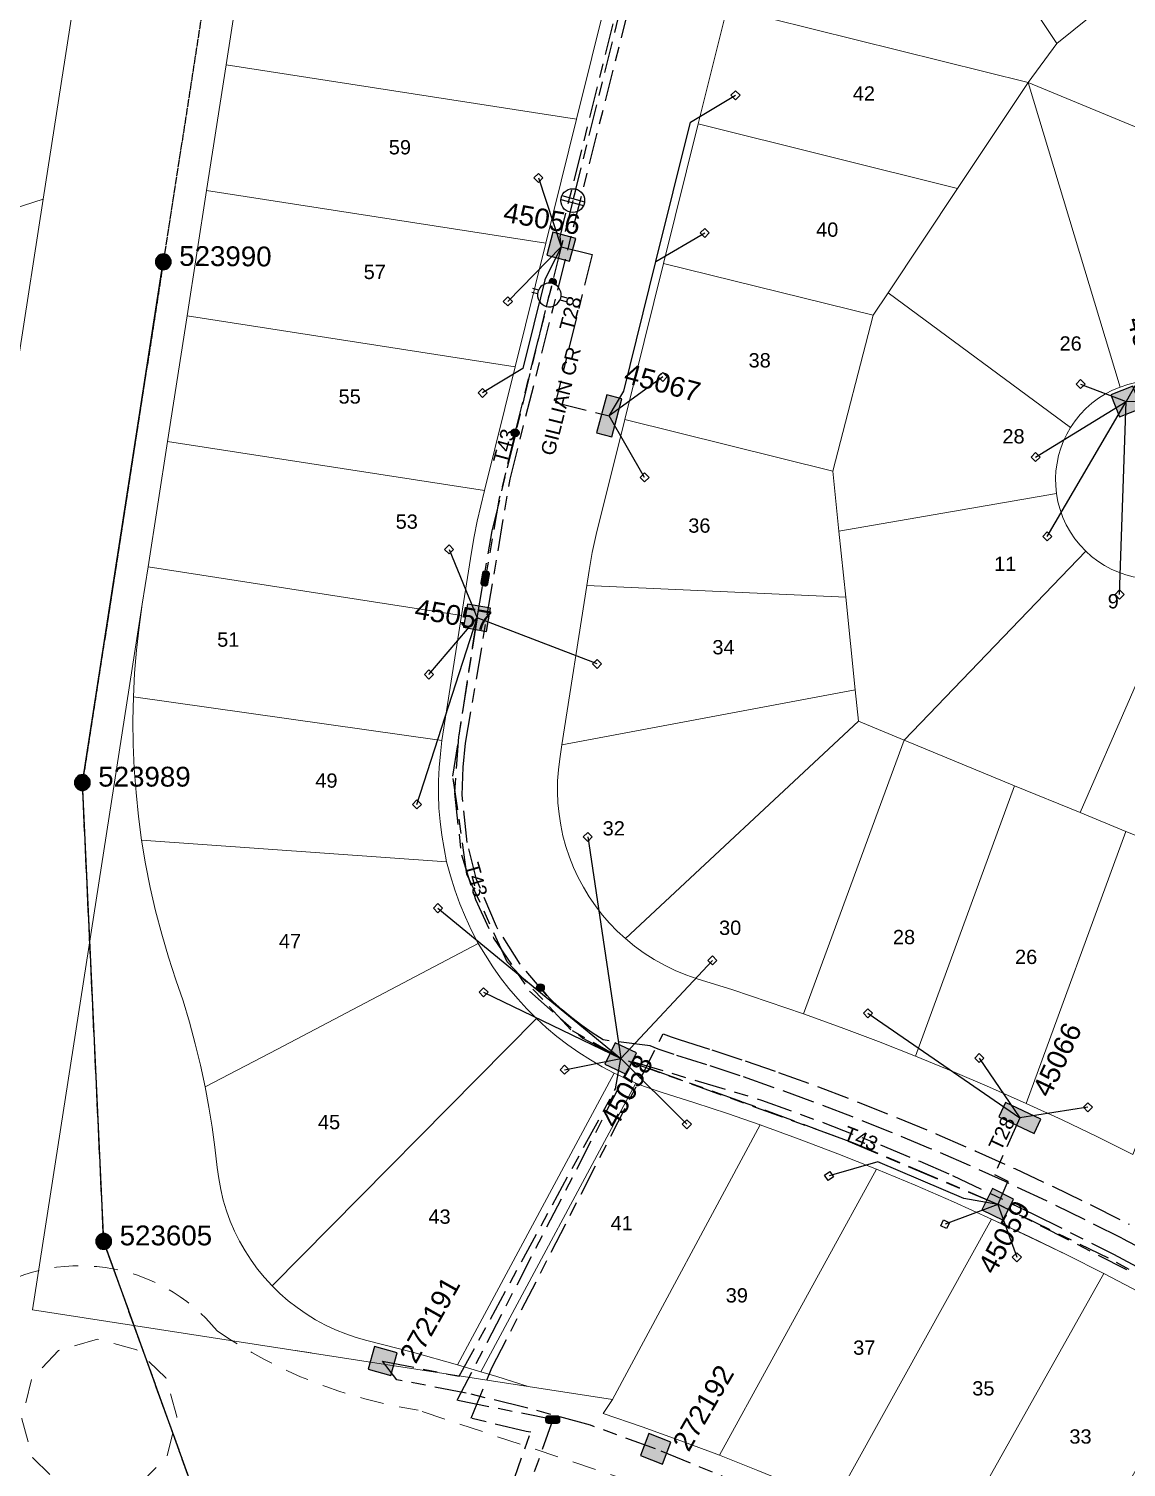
# Model space of a CAD drawing. Header units: metres. Extents: x 298351 to 299301, y 6265099 to 6266102.
# Drawn here: x 298971.4 to 299109.7, y 6265553.7 to 6265735 of the extents above; entities that cross this region are included whole.
import ezdxf
from ezdxf.enums import TextEntityAlignment as Align

# ---------------------------------------------------------------- set-up
doc = ezdxf.new("R2010")
doc.units = ezdxf.units.M
for name, pattern in [('Cable Exist OH', [1, 1, 0]), ('Cable Exist UG', [8.2, 4, -1.2, 1.8, -1.2]), ('Dash', [5, 3, -2])]:
    doc.linetypes.add(name, pattern=pattern)
doc.layers.get('0').update_dxf_attribs({"color": 6})
for name, color, linetype, lineweight in [('Cadastre Developer_SP_EXT', 9, 'Continuous', 5), ('Cadastre Land Parcels_SP_EXT', 9, 'Continuous', 5), ('Cadastre Roads_SP_EXT', 9, 'Continuous', 5)]:
    doc.layers.add(name, color=color, linetype=linetype, lineweight=lineweight)
for name, color, linetype in [('Equip_HV_EXT', 7, 'Continuous'), ('Equip_LV_EXT', 7, 'Continuous'), ('Equip_SL_EXT', 7, 'Continuous'), ('Mains_HV_EXT', 7, 'Continuous'), ('Mains_LV_EXT', 7, 'Continuous'), ('Mains_SL_EXT', 7, 'Continuous'), ('OH_Details_SP_MISC', 7, 'Continuous'), ('Services_SP_EXT', 7, 'Continuous'), ('SupportsOH_SP_TR_HV_LV_SL_EXT', 7, 'Continuous'), ('SupportsUG_SP_LV_EXT', 7, 'Continuous'), ('SupportsUG_SP_LV_SL_EXT', 7, 'Continuous')]:
    doc.layers.add(name, color=color, linetype=linetype)
doc.layers.get('0').freeze()
doc.styles.add('COLUMN_LABEL', font='arial.ttf')
doc.styles.add('iecARIAL', font='arial.ttf', dxfattribs={"height": 2})
doc.styles.add('POLE_LABEL', font='arial.ttf')
doc.styles.get("Standard").update_dxf_attribs({"font": 'arial.ttf'})

# ---------------------------------------------------------------- blocks, each defined once
blk = doc.blocks.new('COLUMN_EXT')
blk.add_hatch(color=256).paths.add_polyline_path([(-1.49, 1.48), (-1.49, -1.49), (1.48, -1.49), (1.48, 1.48)])
blk.add_lwpolyline([(-1.49, -1.49), (1.48, -1.49), (1.48, 1.48), (-1.49, 1.48)], close=True)
for tag, height, style, flags, p in [('ASSET_NUM', 2.5, 'COLUMN_LABEL', 8, (2, 2)), ('STRUCTURE_PLANT_NUMBER', 0.2, 'POLE_LABEL', 9, (1.81, 0.03)), ('STREET_CODE', 0.2, 'COLUMN_LABEL', 9, (1.81, -0.2))]:
    blk.add_attdef(tag, text='', height=height, dxfattribs=dict(style=style, flags=flags)).set_placement(p, align=Align.MIDDLE_LEFT)
at = {"flags": 9}
for tag, p in [('COLUMN_TYPE', (1.81, -0.4)), ('OWNED_BY', (1.81, -0.6)), ('STATE', (1.81, -0.8)), ('USAGE', (1.81, -1)), ('STREETNAME', (1.81, -1.6)), ('SUBURB', (1.81, -1.8)), ('LEGEND', (1.81, -1.2)), ('LOCATION', (1.81, -1.4)), ('NOTES', (1.81, -2))]:
    blk.add_attdef(tag, text='', height=0.2, dxfattribs=at).set_placement(p, align=Align.MIDDLE_LEFT)
at = {"flags": 1}
blk.add_attdef('Z', (1.81, -2.35), '', height=0.2, dxfattribs=at)
blk = doc.blocks.new('PILLAR_EXT')
blk.add_hatch(color=256).paths.add_polyline_path([(-2.475, 0.99), (-2.475, -0.99), (2.475, -0.99), (2.475, 0.99)])
blk.add_lwpolyline([(-2.475, -0.99), (2.475, -0.99), (2.475, 0.99), (-2.475, 0.99)], close=True)
at = {"style": 'iecARIAL', "flags": 8}
blk.add_attdef('ASSET_NUM', (1.5, 3.5), '', height=2.5, dxfattribs=at)
for tag, p, flags in [('OWNED_BY', (0, -0.2), 9), ('STATE', (0, -0.4), 9), ('SUPPORT_TYPE', (0, -0.6), 9), ('STREETNAME', (0, -1.8), 9), ('SUBURB', (0, -2), 1), ('USAGE', (0, -0.8), 9), ('LEGEND', (0, -1), 9), ('LOCATION', (0, -1.2), 9), ('NOTES', (0, -1.4), 9), ('PARENT', (0, -1.6), 9)]:
    blk.add_attdef(tag, p, '', height=0.2, dxfattribs=dict(flags=flags))
blk = doc.blocks.new('CCP_EXT')
at = {"flags": 9}
for tag, p in [('STATE', (0, -1.8)), ('LIFE_SUPPORT', (0, -1.6)), ('NOTES', (0, -2))]:
    blk.add_attdef(tag, text='', height=0.2, dxfattribs=at).set_placement(p, align=Align.MIDDLE_LEFT)
blk.add_wipeout([(0, 0.57), (0.57, 0), (0, -0.57), (-0.57, 0)])
blk.add_lwpolyline([(-0.57, 0), (0, 0.57), (0.57, 0), (0, -0.57), (-0.57, 0)])
at = {"flags": 1}
blk.add_attdef('Z', (0, 0), '', height=0.2, dxfattribs=at)
at = {"flags": 9}
for tag, p in [('CCP_TYPE', (0, 0)), ('CONSTRUCTED_VOLTAGE', (0, -0.2)), ('OPERATING_VOLTAGE', (0, -0.6)), ('ORIENTATION', (0, -0.8)), ('OWNED_BY', (0, -1)), ('NO_PHASES', (0, -0.4)), ('USAGE', (0, -1.2)), ('LEGEND', (0, -1.4))]:
    blk.add_attdef(tag, text='', height=0.2, dxfattribs=at).set_placement(p, align=Align.MIDDLE_LEFT)
blk = doc.blocks.new('POLE_EXT')
blk.add_hatch(color=256).paths.add_polyline_path([(-1, 0, 1), (1, 0, 1)])
blk.add_lwpolyline([(-1, 0, 1), (1, 0, 1)], format="xyb", close=True)
for tag, height, flags, p in [('pNumber', 2.5, 8, (-17.84, 2.07)), ('OWNED_BY', 0.2, 9, (1.35, -0.4)), ('SPECIAL_USE', 0.2, 9, (1.35, -0.8)), ('STATE', 0.2, 9, (1.35, -1)), ('cLV', 0.2, 9, (1.35, -1.4)), ('hDepth', 0.2, 9, (1.35, -1.6)), ('hDia', 0.2, 9, (1.35, -1.8)), ('PARENT', 0.2, 9, (1.35, -0.6)), ('USAGE', 0.2, 9, (1.35, -1.2)), ('cHV', 0.2, 9, (1.35, -2)), ('cLinedev', 0.2, 9, (1.35, -3.4)), ('LBRACKET', 0.2, 9, (1.35, -2.2)), ('LExisting', 0.2, 9, (1.35, -2.4)), ('LANTNUMBER', 0.2, 9, (1.35, -2.6)), ('LOther', 0.2, 9, (1.35, -2.8)), ('LRemove', 0.2, 9, (1.35, -3)), ('LEGEND', 0.2, 9, (1.35, -3.2)), ('LOCATION', 0.2, 9, (1.35, -3.6)), ('pExisting', 0.2, 9, (1.35, -3.8)), ('pFooting', 0.2, 9, (1.35, -4.4)), ('pNew', 0.2, 9, (1.35, -4.6)), ('pRelocate', 0.2, 9, (1.35, -5)), ('pRemove', 0.2, 9, (1.35, -5.2)), ('pReplace', 0.2, 9, (1.35, -5.4)), ('PFNUMBER', 0.2, 9, (1.35, -4)), ('NEWPFNUMBER', 0.2, 9, (1.35, -4.2)), ('pStay', 0.2, 9, (1.35, -5.6)), ('pType', 0.2, 9, (1.35, -5.8)), ('cspan', 0.2, 9, (1.35, -6)), ('STREETNAME', 0.2, 9, (1.35, -6.2)), ('SUBURB', 0.2, 9, (1.35, -6.4)), ('OPERATED_BY', 0.2, 9, (1.36, -7.01)), ('NOTES', 0.2, 9, (1.35, -6.6)), ('MAINTAINED_BY', 0.2, 9, (1.36, -6.81))]:
    blk.add_attdef(tag, text='', height=height, dxfattribs=dict(flags=flags)).set_placement(p, align=Align.MIDDLE_LEFT)
at = {"style": 'POLE_LABEL'}
for tag, height, flags, p in [('ASSET_NUM', 2.5, 8, (2, 2)), ('STRUCTURE_PLANT_NUMBER', 0.2, 9, (1.35, 0.03)), ('STREET_CODE', 0.2, 9, (1.35, -0.2))]:
    blk.add_attdef(tag, text='', height=height, dxfattribs=dict(at, flags=flags)).set_placement(p, align=Align.MIDDLE_LEFT)
at = {"flags": 1}
blk.add_attdef('Z', (1.35, -7.33), '', height=0.2, dxfattribs=at)
blk = doc.blocks.new('HV_STJ_EXT')
h = blk.add_hatch(color=256)
edge = h.paths.add_edge_path()
edge.add_ellipse((-0.59, 0.13), major_axis=(0.226, 0.226), ratio=1, start_angle=45, end_angle=135)
edge.add_line((-0.91, 0.13), (-0.91, -0.13))
edge.add_ellipse((-0.59, -0.13), major_axis=(0.226, 0.226), ratio=1, start_angle=135, end_angle=225)
edge.add_line((-0.59, -0.45), (0.59, -0.45))
edge.add_ellipse((0.59, -0.13), major_axis=(-0.226, 0.226), ratio=1, start_angle=135, end_angle=225)
edge.add_line((0.91, -0.13), (0.91, 0.13))
edge.add_ellipse((0.59, 0.13), major_axis=(-0.226, 0.226), ratio=1, start_angle=225, end_angle=315)
edge.add_line((0.59, 0.45), (-0.59, 0.45))
blk.add_lwpolyline([(-0.91, 0.13), (-0.91, -0.13, 0.414214), (-0.59, -0.45), (0.59, -0.45, 0.414214), (0.91, -0.13), (0.91, 0.13, 0.414214), (0.59, 0.45), (-0.59, 0.45, 0.414214)], format="xyb", close=True)
for tag, flags, p in [('ORIENTATION', 9, (1.5, 0)), ('Z', 1, (1.5, -0.8)), ('USAGE', 9, (1.5, -0.2)), ('LEGEND', 9, (1.5, -0.4)), ('NOTES', 9, (1.5, -0.6))]:
    blk.add_attdef(tag, text='', height=0.2, dxfattribs=dict(flags=flags)).set_placement(p, align=Align.MIDDLE_LEFT)
blk = doc.blocks.new('SL_STJ_EXT')
h = blk.add_hatch(color=256)
edge = h.paths.add_edge_path()
edge.add_ellipse((-0.59, 0.13), major_axis=(0.226, 0.226), ratio=1, start_angle=45, end_angle=135)
edge.add_line((-0.91, 0.13), (-0.91, -0.13))
edge.add_ellipse((-0.59, -0.13), major_axis=(0.226, 0.226), ratio=1, start_angle=135, end_angle=225)
edge.add_line((-0.59, -0.45), (0.59, -0.45))
edge.add_ellipse((0.59, -0.13), major_axis=(-0.226, 0.226), ratio=1, start_angle=135, end_angle=225)
edge.add_line((0.91, -0.13), (0.91, 0.13))
edge.add_ellipse((0.59, 0.13), major_axis=(-0.226, 0.226), ratio=1, start_angle=225, end_angle=315)
edge.add_line((0.59, 0.45), (-0.59, 0.45))
blk.add_lwpolyline([(-0.91, 0.13), (-0.91, -0.13, 0.414214), (-0.59, -0.45), (0.59, -0.45, 0.414214), (0.91, -0.13), (0.91, 0.13, 0.414214), (0.59, 0.45), (-0.59, 0.45, 0.414214)], format="xyb", close=True)
at = {"flags": 1}
blk.add_attdef('Z', (0, 0), '', height=0.2, dxfattribs=at)
at = {"flags": 9}
for tag, p in [('ORIENTATION', (0, 0)), ('USAGE', (0, -0.2)), ('LEGEND', (0, -0.4)), ('NOTES', (0, -0.6))]:
    blk.add_attdef(tag, text='', height=0.2, dxfattribs=at).set_placement(p, align=Align.MIDDLE_LEFT)
blk = doc.blocks.new('LV_UG_LINKS_CLOSED_EXT')
blk.add_wipeout([(-1.06, 1.06), (-1.18, 0.92), (-1.29, 0.76), (-1.37, 0.59), (-1.43, 0.42), (-1.48, 0.23), (-1.49, 0.05), (-1.49, -0.14), (-1.46, -0.33), (-1.41, -0.51), (-1.33, -0.68), (-1.24, -0.84), (-1.12, -0.99), (-0.99, -1.12), (-0.84, -1.24), (-0.68, -1.33), (-0.51, -1.41), (-0.33, -1.46), (-0.14, -1.49), (0.05, -1.49), (0.23, -1.48), (0.42, -1.43), (0.59, -1.37), (0.76, -1.29), (0.92, -1.18), (1.06, -1.06), (1.18, -0.92), (1.29, -0.76), (1.37, -0.59), (1.43, -0.42), (1.48, -0.23), (1.49, -0.05), (1.49, 0.14), (1.46, 0.33), (1.41, 0.51), (1.33, 0.68), (1.24, 0.84), (1.12, 0.99), (0.99, 1.12), (0.84, 1.24), (0.68, 1.33), (0.51, 1.41), (0.33, 1.46), (0.14, 1.49), (-0.05, 1.49), (-0.23, 1.48), (-0.42, 1.43), (-0.59, 1.37), (-0.76, 1.29), (-0.92, 1.18)])
for p, q in [((-0.25, -1.48), (-0.25, 1.48)), ((0.25, -1.48), (0.25, 1.48))]:
    blk.add_line(p, q)
blk.add_circle((0, 0), 1.5)
at = {"flags": 9}
for tag, p in [('ACTUAL_STATUS', (0, 0)), ('CONSTRUCTED_VOLTAGE', (0, -0.2)), ('OPERATING_VOLTAGE', (0, -0.6)), ('ORIENTATION', (0, -0.8)), ('STATE', (0, -1)), ('SWITCH_TYPE', (0, -1.2)), ('NO_PHASES', (0, -0.4)), ('USAGE', (0, -1.4)), ('NOTES', (0, -1.6))]:
    blk.add_attdef(tag, text='', height=0.2, dxfattribs=at).set_placement(p, align=Align.MIDDLE_LEFT)
at = {"flags": 1}
blk.add_attdef('Z', (0, 0), '', height=0.2, dxfattribs=at)
blk = doc.blocks.new('LV_UG_LINKS_OPEN_EXT')
for p, q in [((-0.25, 1.47), (-0.25, 2.22)), ((0.25, 1.47), (0.25, 2.22)), ((-0.25, -1.47), (-0.25, -2.22)), ((0.25, -1.47), (0.25, -2.22))]:
    blk.add_line(p, q)
at = {"flags": 9}
for tag, p in [('ACTUAL_STATUS', (0, 0)), ('CONSTRUCTED_VOLTAGE', (0, -0.2)), ('OPERATING_VOLTAGE', (0, -0.6)), ('ORIENTATION', (0, -0.8)), ('STATE', (0, -1)), ('SWITCH_TYPE', (0, -1.2)), ('NO_PHASES', (0, -0.4)), ('USAGE', (0, -1.4)), ('NOTES', (0, -1.6))]:
    blk.add_attdef(tag, text='', height=0.2, dxfattribs=at).set_placement(p, align=Align.MIDDLE_LEFT)
at = {"flags": 1}
blk.add_attdef('Z', (0, 0), '', height=0.2, dxfattribs=at)
blk.add_wipeout([(-0.25, 1.47), (-0.43, 1.43), (-0.61, 1.36), (-0.77, 1.28), (-0.93, 1.17), (-1.07, 1.05), (-1.19, 0.9), (-1.29, 0.75), (-1.38, 0.58), (-1.44, 0.4), (-1.48, 0.22), (-1.49, 0.03), (-1.49, -0.16), (-1.45, -0.34), (-1.4, -0.52), (-1.32, -0.69), (-1.23, -0.85), (-1.11, -1), (-0.98, -1.13), (-0.83, -1.24), (-0.66, -1.34), (-0.49, -1.41), (-0.31, -1.46), (-0.13, -1.49), (0.06, -1.49), (0.25, -1.47), (0.43, -1.43), (0.61, -1.36), (0.77, -1.28), (0.93, -1.17), (1.07, -1.05), (1.19, -0.9), (1.29, -0.75), (1.38, -0.58), (1.44, -0.4), (1.48, -0.22), (1.49, -0.03), (1.49, 0.16), (1.45, 0.34), (1.4, 0.52), (1.32, 0.69), (1.23, 0.85), (1.11, 1), (0.98, 1.13), (0.83, 1.24), (0.66, 1.34), (0.49, 1.41), (0.31, 1.46), (0.13, 1.49), (-0.06, 1.49)])
blk.add_lwpolyline([(0, -1.49, 1), (0, 1.49, 1)], format="xyb", close=True)
blk = doc.blocks.new('CONNECTOR_NODE_EXT')
h = blk.add_hatch(color=256)
edge = h.paths.add_edge_path()
edge.add_arc((0, 0), 0.5, 0, 360)
blk.add_circle((0, 0), 0.5)
at = {"flags": 1}
blk.add_attdef('Z', (0, 0), '', height=0.2, dxfattribs=at)
at = {"flags": 9}
for tag, p in [('CONNECTOR_TYPE', (0, 0)), ('CONSTRUCTED_VOLTAGE', (0, -0.2)), ('OPERATING_VOLTAGE', (0, -0.6)), ('ORIENTATION', (0, -0.8)), ('SUBTYPE', (0, -1)), ('NO_PHASES', (0, -0.4)), ('USAGE', (0, -1.2)), ('NOTES', (0, -1.4))]:
    blk.add_attdef(tag, text='', height=0.2, dxfattribs=at).set_placement(p, align=Align.MIDDLE_LEFT)

msp = doc.modelspace()

# ---------------------------------------------------------------- linework, layer by layer
at = {"layer": 'Cadastre Developer_SP_EXT', "linetype": 'Dash'}
for points in [[(298995.18, 6265570.88, 0.391903), (298965.24, 6265575.14)], [(299020.51, 6265560.9, -0.112305), (298995.18, 6265570.88)]]:
    msp.add_lwpolyline(points, format="xyb", dxfattribs=at)
for points in [[(298990.11, 6265560.09), (298988.71, 6265564.97), (298985.04, 6265568.5), (298980.1, 6265569.83), (298975.19, 6265568.42), (298971.77, 6265564.75), (298970.55, 6265559.79), (298971.95, 6265554.89), (298975.56, 6265551.35), (298980.57, 6265550.12), (298985.39, 6265551.53), (298988.87, 6265555.14), (298990.11, 6265560.09)], [(299047.58, 6265551.85), (299020.51, 6265560.9)]]:
    msp.add_lwpolyline(points, dxfattribs=at)
at = {"layer": 'Cadastre Land Parcels_SP_EXT', "linetype": 'Continuous'}
for points in [[(299129.88, 6265756.43), (299126.61, 6265761.3), (299121.48, 6265768.94), (299094.67, 6265747.37), (299095.13, 6265742.03), (299100.98, 6265733.17), (299129.88, 6265756.43)], [(299139.63, 6265744.67), (299137.85, 6265746.5), (299136.13, 6265748.38), (299134.47, 6265750.32), (299132.87, 6265752.3), (299131.34, 6265754.34), (299129.88, 6265756.43), (299100.98, 6265733.17), (299097.39, 6265728.25), (299111.27, 6265722.48), (299139.63, 6265744.67)], [(299095.13, 6265742.03), (299063.79, 6265755.21), (299059.44, 6265737.66), (299097.39, 6265728.25), (299100.98, 6265733.17), (299095.13, 6265742.03)], [(298973.27, 6265713.51), (298978.31, 6265745.97), (298938.37, 6265716.84), (298938.81, 6265715.14), (298939.17, 6265713.43), (298939.54, 6265711.71), (298939.84, 6265709.99), (298940.14, 6265708.26), (298940.37, 6265706.52), (298940.6, 6265704.8), (298940.75, 6265703.05), (298973.27, 6265713.51)], [(299044.33, 6265739.19), (299002.35, 6265745.7), (298998.76, 6265746.27), (298996.3, 6265730.45), (299040.47, 6265723.6), (299044.33, 6265739.19)], [(299097.39, 6265728.25), (299059.44, 6265737.66), (299055.79, 6265723.01), (299088.5, 6265714.89), (299097.39, 6265728.25)], [(299040.47, 6265723.6), (298996.3, 6265730.45), (298993.84, 6265714.62), (299036.61, 6265708), (299040.47, 6265723.6)], [(299108.97, 6265689.85), (299097.39, 6265728.25), (299088.5, 6265714.89), (299079.73, 6265701.72), (299102.73, 6265684.76), (299103.31, 6265685.6), (299103.95, 6265686.4), (299104.66, 6265687.14), (299105.43, 6265687.82), (299106.25, 6265688.44), (299107.12, 6265688.98), (299108.03, 6265689.46), (299108.97, 6265689.85)], [(299111.27, 6265722.48), (299097.39, 6265728.25), (299108.97, 6265689.85), (299109.94, 6265690.17), (299110.94, 6265690.41), (299111.95, 6265690.56), (299112.97, 6265690.64), (299113.99, 6265690.62), (299115.01, 6265690.53), (299116.01, 6265690.35), (299117, 6265690.09), (299117.97, 6265689.75), (299125.49, 6265716.55), (299111.27, 6265722.48)], [(299088.5, 6265714.89), (299055.79, 6265723.01), (299051.44, 6265705.44), (299077.84, 6265698.89), (299079.73, 6265701.72), (299088.5, 6265714.89)], [(299036.61, 6265708), (298993.84, 6265714.62), (298991.39, 6265698.83), (299032.74, 6265692.41), (299036.61, 6265708)], [(298970.2, 6265693.71), (298973.27, 6265713.51), (298940.75, 6265703.05), (298940.87, 6265701.87), (298940.94, 6265700.69), (298941.03, 6265699.5), (298941.07, 6265698.31), (298941.12, 6265697.12), (298941.13, 6265695.93), (298941.14, 6265694.74), (298941.12, 6265693.55), (298941.11, 6265692.36), (298941.06, 6265691.17), (298941.01, 6265689.98), (298940.93, 6265688.79), (298940.85, 6265687.6), (298940.74, 6265686.42), (298940.63, 6265685.23), (298940.48, 6265684.05), (298970.2, 6265693.71)], [(299077.84, 6265698.89), (299051.44, 6265705.44), (299046.55, 6265685.74), (299072.76, 6265679.23), (299077.84, 6265698.89)], [(299102.73, 6265684.76), (299079.73, 6265701.72), (299077.84, 6265698.89), (299072.76, 6265679.23), (299073.54, 6265671.7), (299100.95, 6265676.42), (299100.86, 6265677.38), (299100.84, 6265678.35), (299100.89, 6265679.31), (299101.02, 6265680.27), (299101.22, 6265681.21), (299101.49, 6265682.14), (299101.84, 6265683.05), (299102.25, 6265683.92), (299102.73, 6265684.76)], [(299032.74, 6265692.41), (298991.39, 6265698.83), (298988.93, 6265683), (299028.87, 6265676.81), (299032.74, 6265692.41)], [(299072.76, 6265679.23), (299046.55, 6265685.74), (299042.96, 6265671.27), (299042.45, 6265669.01), (299042.04, 6265666.73), (299041.75, 6265664.85), (299074.39, 6265663.37), (299073.54, 6265671.7), (299072.76, 6265679.23)], [(299028.87, 6265676.81), (298988.93, 6265683), (298986.47, 6265667.2), (299025.96, 6265661.07), (299027.22, 6265669.03), (299027.56, 6265671), (299027.95, 6265672.95), (299028.4, 6265674.89), (299028.87, 6265676.81)], [(299104.65, 6265669.15), (299103.93, 6265669.9), (299103.28, 6265670.71), (299102.7, 6265671.57), (299102.19, 6265672.48), (299101.76, 6265673.42), (299101.41, 6265674.4), (299101.14, 6265675.4), (299100.95, 6265676.42), (299073.54, 6265671.7), (299074.39, 6265663.37), (299075.6, 6265651.69), (299076.01, 6265647.72), (299081.74, 6265645.35), (299104.65, 6265669.15)], [(299116.62, 6265665.31), (299115.61, 6265665.51), (299114.58, 6265665.62), (299113.55, 6265665.64), (299112.57, 6265665.66), (299111.59, 6265665.76), (299110.63, 6265665.94), (299109.68, 6265666.19), (299108.75, 6265666.51), (299107.85, 6265666.91), (299106.99, 6265667.37), (299106.16, 6265667.91), (299105.38, 6265668.5), (299104.65, 6265669.15), (299081.74, 6265645.35), (299095.68, 6265639.59), (299103.95, 6265636.21), (299116.62, 6265665.31)], [(299025.96, 6265661.07), (298986.47, 6265667.2), (298985.73, 6265662.47), (298985.33, 6265659.59), (298985.01, 6265656.69), (298984.78, 6265653.77), (298984.63, 6265650.82), (299023.51, 6265645.31), (299025.96, 6265661.07)], [(299074.39, 6265663.37), (299041.75, 6265664.85), (299038.63, 6265644.74), (299075.6, 6265651.69), (299074.39, 6265663.37)], [(299134.26, 6265654.69), (299120.6, 6265663.61), (299119.66, 6265664.16), (299118.68, 6265664.63), (299117.67, 6265665.02), (299116.62, 6265665.31), (299103.95, 6265636.21), (299109.7, 6265633.82), (299111.9, 6265632.93), (299117.88, 6265629.61), (299134.26, 6265654.69)], [(298984.63, 6265650.82), (298984.78, 6265653.77), (298985.01, 6265656.69), (298985.33, 6265659.59), (298985.73, 6265662.47), (298971.92, 6265573.53), (299013.39, 6265567.12), (299034.39, 6265563.88), (299034.39, 6265563.89), (299032.4, 6265564.52), (299030.42, 6265565.14), (299028.42, 6265565.75), (299025.48, 6265566.61), (299019.78, 6265568.2), (299014.06, 6265569.68), (299012.71, 6265570.05), (299011.39, 6265570.5), (299010.09, 6265571.03), (299008.82, 6265571.62), (299007.59, 6265572.29), (299006.4, 6265573.02), (299005.25, 6265573.82), (299004.14, 6265574.68), (299003.09, 6265575.6), (299002.09, 6265576.58), (299001.15, 6265577.61), (299000.27, 6265578.69), (298999.45, 6265579.82), (298998.69, 6265580.99), (298998, 6265582.2), (298997.38, 6265583.45), (298996.83, 6265584.73), (298996.35, 6265586.04), (298995.95, 6265587.37), (298995.62, 6265588.72), (298995.37, 6265590.1), (298995.19, 6265591.48), (298994.9, 6265594.03), (298994.56, 6265596.57), (298994.14, 6265599.1), (298993.67, 6265601.63), (298993.08, 6265604.36), (298992.42, 6265607.08), (298991.68, 6265609.79), (298990.88, 6265612.47), (298989.99, 6265615.13), (298989.05, 6265618), (298988.19, 6265620.9), (298987.42, 6265623.83), (298986.74, 6265626.79), (298986.16, 6265629.76), (298985.66, 6265632.72), (298985.26, 6265635.74), (298984.95, 6265638.75), (298984.73, 6265641.77), (298984.6, 6265644.8), (298984.57, 6265647.82), (298984.63, 6265650.82)], [(299076.01, 6265647.72), (299075.6, 6265651.69), (299038.63, 6265644.74), (299038.36, 6265643.01), (299038.18, 6265641.62), (299038.08, 6265640.22), (299038.06, 6265638.82), (299038.12, 6265637.43), (299038.26, 6265636.03), (299038.47, 6265634.65), (299038.76, 6265633.28), (299039.13, 6265631.93), (299039.57, 6265630.6), (299040.09, 6265629.3), (299040.68, 6265628.03), (299041.33, 6265626.8), (299042.06, 6265625.6), (299042.85, 6265624.45), (299043.71, 6265623.34), (299044.62, 6265622.28), (299045.6, 6265621.28), (299046.62, 6265620.33), (299076.01, 6265647.72)], [(299023.51, 6265645.31), (298984.63, 6265650.82), (298984.57, 6265647.82), (298984.6, 6265644.8), (298984.73, 6265641.77), (298984.95, 6265638.75), (298985.26, 6265635.74), (298985.66, 6265632.72), (299024.09, 6265630.02), (299023.77, 6265631.69), (299023.48, 6265633.38), (299023.27, 6265635.08), (299023.13, 6265636.78), (299023.07, 6265638.49), (299023.08, 6265640.2), (299023.16, 6265641.91), (299023.31, 6265643.62), (299023.51, 6265645.31)], [(299081.74, 6265645.35), (299076.01, 6265647.72), (299046.62, 6265620.33), (299047.78, 6265619.38), (299048.98, 6265618.51), (299050.24, 6265617.71), (299051.54, 6265616.98), (299052.88, 6265616.33), (299054.26, 6265615.76), (299055.67, 6265615.28), (299060.16, 6265613.86), (299064.63, 6265612.38), (299069.09, 6265610.84), (299081.74, 6265645.35)], [(299095.68, 6265639.59), (299081.74, 6265645.35), (299069.09, 6265610.84), (299073.82, 6265609.13), (299078.52, 6265607.35), (299083.2, 6265605.51), (299095.68, 6265639.59)], [(299103.95, 6265636.21), (299095.68, 6265639.59), (299083.2, 6265605.51), (299087.88, 6265603.59), (299092.53, 6265601.61), (299097.15, 6265599.55), (299109.7, 6265633.82), (299103.95, 6265636.21)], [(299110.59, 6265593.12), (299116.62, 6265608.62), (299123.55, 6265626.44), (299117.88, 6265629.61), (299111.9, 6265632.93), (299109.7, 6265633.82), (299097.15, 6265599.55), (299101.66, 6265597.47), (299106.14, 6265595.33), (299110.59, 6265593.12)], [(298993.67, 6265601.63), (299002.78, 6265606.41), (299028.09, 6265619.71), (299027.25, 6265621.35), (299026.47, 6265623.02), (299025.76, 6265624.73), (299025.13, 6265626.46), (299024.59, 6265628.23), (299024.09, 6265630.02), (298985.66, 6265632.72), (298986.16, 6265629.76), (298986.74, 6265626.79), (298987.42, 6265623.83), (298988.19, 6265620.9), (298989.05, 6265618), (298989.99, 6265615.13), (298990.88, 6265612.47), (298991.68, 6265609.79), (298992.42, 6265607.08), (298993.08, 6265604.36), (298993.67, 6265601.63)], [(299035.43, 6265610.25), (299034.21, 6265611.46), (299033.05, 6265612.73), (299031.95, 6265614.03), (299030.9, 6265615.39), (299029.91, 6265616.79), (299028.98, 6265618.23), (299028.09, 6265619.71), (299002.78, 6265606.41), (298993.67, 6265601.63), (298994.14, 6265599.1), (298994.56, 6265596.57), (298994.9, 6265594.03), (298995.19, 6265591.48), (298995.37, 6265590.1), (298995.62, 6265588.72), (298995.95, 6265587.37), (298996.35, 6265586.04), (298996.83, 6265584.73), (298997.38, 6265583.45), (298998, 6265582.2), (298998.69, 6265580.99), (298999.45, 6265579.82), (299000.27, 6265578.69), (299001.15, 6265577.61), (299002.09, 6265576.58), (299035.43, 6265610.25)], [(299045.22, 6265603.39), (299043.69, 6265604.17), (299042.21, 6265605.04), (299040.77, 6265605.96), (299039.36, 6265606.95), (299038, 6265607.99), (299036.69, 6265609.1), (299035.43, 6265610.25), (299002.09, 6265576.58), (299003.09, 6265575.6), (299004.14, 6265574.68), (299005.25, 6265573.82), (299006.4, 6265573.02), (299007.59, 6265572.29), (299008.82, 6265571.62), (299010.09, 6265571.03), (299011.39, 6265570.5), (299012.71, 6265570.05), (299014.06, 6265569.68), (299019.78, 6265568.2), (299025.48, 6265566.61), (299027.37, 6265570.14), (299045.22, 6265603.39)], [(299063.59, 6265596.87), (299059.49, 6265598.29), (299055.38, 6265599.65), (299051.25, 6265600.95), (299050.13, 6265601.32), (299049.04, 6265601.71), (299047.95, 6265602.13), (299028.42, 6265565.75), (299030.42, 6265565.14), (299032.4, 6265564.52), (299034.39, 6265563.89), (299034.39, 6265563.88), (299045, 6265562.24), (299063.59, 6265596.87)], [(299078.28, 6265591.26), (299073.41, 6265593.2), (299068.51, 6265595.07), (299063.59, 6265596.87), (299045, 6265562.24), (299043.83, 6265560.47), (299048.74, 6265558.8), (299053.62, 6265557.05), (299058.48, 6265555.22), (299078.28, 6265591.26)], [(299092.77, 6265584.98), (299087.97, 6265587.15), (299083.14, 6265589.24), (299078.28, 6265591.26), (299058.48, 6265555.22), (299063.33, 6265553.31), (299068.14, 6265551.31), (299072.92, 6265549.23), (299072.92, 6265549.23), (299092.77, 6265584.98)], [(299106.93, 6265578.11), (299102.25, 6265580.46), (299097.53, 6265582.76), (299092.77, 6265584.98), (299072.92, 6265549.23), (299077.64, 6265547.08), (299082.32, 6265544.86), (299086.97, 6265542.57), (299093.75, 6265554.65), (299106.93, 6265578.11)], [(299120.81, 6265570.59), (299117.41, 6265572.5), (299113.94, 6265574.41), (299110.44, 6265576.28), (299106.93, 6265578.11), (299093.75, 6265554.65), (299086.97, 6265542.57), (299089.88, 6265541.08), (299091.56, 6265540.21), (299096.11, 6265537.78), (299100.61, 6265535.27), (299120.81, 6265570.59)]]:
    msp.add_lwpolyline(points, close=True, dxfattribs=at)
at = {"layer": 'Cadastre Roads_SP_EXT', "linetype": 'Continuous'}
for points in [[(299001.62, 6265896.01), (298999.24, 6265880.67), (298996.85, 6265865.33), (298994.16, 6265847.94), (298991.77, 6265832.6), (298989.38, 6265817.23), (298987.01, 6265801.91), (298983.77, 6265781.07), (298983.37, 6265778.56), (298982.35, 6265771.97), (298979.71, 6265754.96), (298978.31, 6265745.97), (298973.27, 6265713.51), (298970.2, 6265693.71)], [(299007.03, 6265568.11), (299005.03, 6265568.42)]]:
    msp.add_lwpolyline(points, dxfattribs=at)
at = {"layer": 'Mains_HV_EXT', "linetype": 'Cable Exist UG'}
msp.add_lwpolyline([(299037.47, 6265559.71), (299017.87, 6265504.22), (299015.5, 6265504.21), (299012.25, 6265503.08), (299009.28, 6265500.25), (299007.76, 6265494.25), (299006.41, 6265488.94), (299003.09, 6265483.34), (298998.3, 6265474.78), (298994.32, 6265465.07), (298991.37, 6265453.77)], dxfattribs=at)
at = {"layer": 'Mains_LV_EXT', "linetype": 'Cable Exist UG'}
msp.add_lwpolyline([(299096.33, 6265597.73), (299093.14, 6265590.6), (299094.82, 6265589.74), (299093.56, 6265586.83)], dxfattribs=at)
at = {"layer": 'Mains_SL_EXT', "linetype": 'Cable Exist OH'}
for points in [[(298998.33, 6265769.62), (298988.39, 6265705.63), (298978.19, 6265639.99)], [(298980.88, 6265582.17), (298978.19, 6265639.99)], [(298995.23, 6265542.4), (298980.88, 6265582.17)]]:
    msp.add_lwpolyline(points, dxfattribs=at)
at = {"layer": 'Mains_SL_EXT', "linetype": 'Cable Exist UG'}
for points in [[(299032.73, 6265684.08), (299030.73, 6265675.85), (299028.96, 6265665.72)], [(299050.43, 6265556.02), (299042.23, 6265558.99), (299033.99, 6265561.25), (299026.55, 6265563.05), (299017.82, 6265564.74), (299016.01, 6265567.09)], [(299111.45, 6265526.42), (299099.59, 6265533.31), (299089.62, 6265538.82), (299070.38, 6265547.65), (299062.41, 6265551.1), (299050.43, 6265556.02)]]:
    msp.add_lwpolyline(points, dxfattribs=at)
at = {"layer": 'OH_Details_SP_MISC', "color": 7, "linetype": 'Continuous', "flags": 128}
msp.add_lwpolyline([(298962.66, 6265511.62), (298995.23, 6265542.4), (298980.88, 6265582.17), (298978.19, 6265639.99), (298988.39, 6265705.63)], dxfattribs=at)
at = {"layer": 'Services_SP_EXT'}
for points in [[(299112.81, 6265693.43), (299109.74, 6265688.02)], [(299125.05, 6265687.47), (299109.74, 6265688.02)]]:
    msp.add_lwpolyline(points, dxfattribs=at)

# ---------------------------------------------------------------- block references
at = {"layer": 'Equip_HV_EXT'}
for name, p in [('CONNECTOR_NODE_EXT', (299035.91, 6265614.15)), ('HV_STJ_EXT', (299037.47, 6265559.71))]:
    msp.add_blockref(name, p, dxfattribs=at)
at = {"layer": 'Equip_SL_EXT'}
for p, rotation in [((299037.35, 6265702.59), 74.92214398766912), ((299028.96, 6265665.72), 258.9360381788513)]:
    msp.add_blockref('SL_STJ_EXT', p, dxfattribs=dict(at, rotation=rotation))
msp.add_blockref('CONNECTOR_NODE_EXT', (299032.73, 6265684.08), dxfattribs=at)
at = {"layer": 'SupportsOH_SP_TR_HV_LV_SL_EXT'}
ref = msp.add_blockref('POLE_EXT', (298988.39, 6265705.63), dxfattribs=at)
ref.add_attrib('ASSET_NUM', '523990', dxfattribs={"layer": '0', "height": 2.5, "rotation": 359.5955, "style": 'POLE_LABEL'}).set_placement((298990.39, 6265706.38), align=Align.MIDDLE_LEFT)
ref = msp.add_blockref('POLE_EXT', (298978.19, 6265639.99), dxfattribs=at)
ref.add_attrib('ASSET_NUM', '523989', dxfattribs={"layer": '0', "height": 2.5, "style": 'POLE_LABEL'}).set_placement((298980.19, 6265640.74), align=Align.MIDDLE_LEFT)
ref = msp.add_blockref('POLE_EXT', (298980.88, 6265582.17), dxfattribs=at)
ref.add_attrib('ASSET_NUM', '523605', dxfattribs={"layer": '0', "height": 2.5, "style": 'POLE_LABEL'}).set_placement((298982.89, 6265582.92), align=Align.MIDDLE_LEFT)
at = {"layer": 'SupportsUG_SP_LV_EXT'}
ref = msp.add_blockref('PILLAR_EXT', (299044.6, 6265686.22), dxfattribs=dict(at, rotation=74.98316854013412))
ref.add_attrib('ASSET_NUM', '45067', dxfattribs={"layer": '0', "height": 2.5, "rotation": 344.9465, "style": 'iecARIAL'}).set_placement((299046.1, 6265689.72), align=Align.BOTTOM_LEFT)
ref = msp.add_blockref('PILLAR_EXT', (299096.33, 6265597.73), dxfattribs=dict(at, rotation=154.8684678934))
ref.add_attrib('ASSET_NUM', '45066', dxfattribs={"layer": '0', "height": 2.5, "rotation": 64.82, "style": 'iecARIAL'}).set_placement((299097.83, 6265601.23), align=Align.TOP_LEFT)
at = {"layer": 'SupportsUG_SP_LV_SL_EXT'}
ref = msp.add_blockref('COLUMN_EXT', (299038.55, 6265707.53), dxfattribs=dict(at, rotation=254.9155205738728))
ref.add_attrib('ASSET_NUM', '45056', dxfattribs={"layer": '0', "height": 2.5, "rotation": 349.9538, "style": 'COLUMN_LABEL'}).set_placement((299040.55, 6265708.28), align=Align.BOTTOM_RIGHT)
ref = msp.add_blockref('COLUMN_EXT', (299109.74, 6265688.02), dxfattribs=dict(at, rotation=201.7408264006667))
ref.add_attrib('ASSET_NUM', '45050', dxfattribs={"layer": '0', "height": 2.5, "rotation": 285.6323, "style": 'COLUMN_LABEL'}).set_placement((299111.74, 6265688.77), align=Align.BOTTOM_RIGHT)
ref = msp.add_blockref('COLUMN_EXT', (299027.93, 6265660.77), dxfattribs=dict(at, rotation=260.0171431479154))
ref.add_attrib('ASSET_NUM', '45057', dxfattribs={"layer": '0', "height": 2.5, "rotation": 350.0534, "style": 'COLUMN_LABEL'}).set_placement((299029.93, 6265661.52), align=Align.TOP_RIGHT)
ref = msp.add_blockref('COLUMN_EXT', (299046.04, 6265605.22), dxfattribs=dict(at, rotation=334.5667672568698))
ref.add_attrib('ASSET_NUM', '45058', dxfattribs={"layer": '0', "height": 2.5, "rotation": 60.6703, "style": 'COLUMN_LABEL'}).set_placement((299048.04, 6265605.97), align=Align.TOP_RIGHT)
ref = msp.add_blockref('COLUMN_EXT', (299093.56, 6265586.83), dxfattribs=dict(at, rotation=333.8294706147864))
ref.add_attrib('ASSET_NUM', '45059', dxfattribs={"layer": '0', "height": 2.5, "rotation": 61.5452, "style": 'COLUMN_LABEL'}).set_placement((299095.56, 6265587.58), align=Align.TOP_RIGHT)
ref = msp.add_blockref('COLUMN_EXT', (299016.03, 6265567.09), dxfattribs=dict(at, rotation=163.7590449058767))
ref.add_attrib('ASSET_NUM', '272191', dxfattribs={"layer": '0', "height": 2.5, "rotation": 60.6827, "style": 'COLUMN_LABEL'}).set_placement((299018.03, 6265567.84), align=Align.TOP_LEFT)
ref = msp.add_blockref('COLUMN_EXT', (299050.43, 6265556.02), dxfattribs=dict(at, rotation=158.8790814817739))
ref.add_attrib('ASSET_NUM', '272192', dxfattribs={"layer": '0', "height": 2.5, "rotation": 59.9838, "style": 'COLUMN_LABEL'}).set_placement((299052.43, 6265556.77), align=Align.TOP_LEFT)

# ---------------------------------------------------------------- texts
at = {"layer": 'Cadastre Land Parcels_SP_EXT'}
for s, p in [('42', (299075.28, 6265725.95)), ('59', (299016.81, 6265719.17)), ('40', (299070.66, 6265708.79)), ('57', (299013.64, 6265703.46)), ('26', (299101.34, 6265694.44)), ('38', (299062.15, 6265692.32)), ('55', (299010.48, 6265687.76)), ('28', (299094.14, 6265682.74)), ('53', (299017.67, 6265671.99)), ('36', (299054.55, 6265671.49)), ('11', (299093.09, 6265666.66)), ('9', (299107.41, 6265661.95)), ('51', (298995.18, 6265657.12)), ('34', (299057.59, 6265656.16)), ('49', (299007.55, 6265639.35)), ('32', (299043.76, 6265633.33)), ('30', (299058.43, 6265620.8)), ('47', (299002.96, 6265619.12)), ('28', (299080.34, 6265619.63)), ('26', (299095.73, 6265617.13)), ('45', (299007.88, 6265596.31)), ('43', (299021.8, 6265584.39)), ('41', (299044.76, 6265583.56)), ('39', (299059.27, 6265574.47)), ('37', (299075.33, 6265567.88)), ('35', (299090.34, 6265562.75)), ('33', (299102.58, 6265556.68))]:
    msp.add_text(s, height=1.8, dxfattribs=at).set_placement(p)
at = {"layer": 'Cadastre Roads_SP_EXT'}
msp.add_text('GILLIAN CR', height=1.8, rotation=75.9915, dxfattribs=at).set_placement((299037.66, 6265681.08))
at = {"layer": 'Mains_LV_EXT'}
for s, rotation, p in [('T43', 74.988, (299031.65, 6265680.08)), ('T43', 286.1183, (299026.37, 6265629.59)), ('T43', 338.6445, (299073.97, 6265595.09)), ('T28', 64.82, (299093.95, 6265593.44))]:
    msp.add_text(s, height=1.8, rotation=rotation, dxfattribs=at).set_placement(p)

# ---------------------------------------------------------------- next in the draw order: block references
at = {"layer": 'Services_SP_EXT'}
for p in [(299060.5, 6265726.63), (299035.66, 6265716.21), (299056.63, 6265709.28), (299031.81, 6265700.65), (299051.34, 6265691.12), (299028.63, 6265689.11), (299103.99, 6265690.23), (299098.32, 6265681.02), (299049.04, 6265678.46), (299099.8, 6265671.02), (299024.41, 6265669.39), (299108.9, 6265663.7), (299043.06, 6265654.96), (299021.86, 6265653.62), (299020.36, 6265637.24), (299041.88, 6265633.14), (299023, 6265624.17), (299057.59, 6265617.58), (299028.75, 6265613.57), (299077.19, 6265610.92), (299091.23, 6265605.27), (299038.97, 6265603.8), (299104.92, 6265599.08), (299054.37, 6265596.94), (299095.96, 6265580.17)]:
    msp.add_blockref('CCP_EXT', p, dxfattribs=at)
for p, rotation in [((299072.29, 6265590.42), 169.2212425527904), ((299086.92, 6265584.34), 199.3786760190015)]:
    msp.add_blockref('CCP_EXT', p, dxfattribs=dict(at, rotation=rotation))

# ---------------------------------------------------------------- next in the draw order: linework, layer by layer
at = {"layer": 'Cadastre Roads_SP_EXT', "linetype": 'Continuous'}
for points in [[(298971.92, 6265573.53), (298985.73, 6265662.47), (298986.47, 6265667.21), (298988.93, 6265683), (298991.39, 6265698.83), (298993.84, 6265714.62), (298996.3, 6265730.45), (298998.76, 6265746.27), (299020.66, 6265887.45), (299023.14, 6265903.24)], [(299044.33, 6265739.19), (299040.47, 6265723.6), (299036.61, 6265708), (299032.74, 6265692.41), (299028.87, 6265676.81), (299028.4, 6265674.89), (299027.95, 6265672.95), (299027.56, 6265671), (299027.22, 6265669.03), (299025.96, 6265661.07), (299023.51, 6265645.31), (299023.31, 6265643.62), (299023.16, 6265641.91), (299023.08, 6265640.2), (299023.07, 6265638.49), (299023.13, 6265636.78), (299023.27, 6265635.08), (299023.48, 6265633.38), (299023.77, 6265631.69), (299024.09, 6265630.02), (299024.59, 6265628.23), (299025.13, 6265626.46), (299025.76, 6265624.73), (299026.47, 6265623.02), (299027.25, 6265621.35), (299028.09, 6265619.71), (299028.98, 6265618.23), (299029.91, 6265616.79), (299030.9, 6265615.39), (299031.95, 6265614.03), (299033.05, 6265612.73), (299034.21, 6265611.46), (299035.43, 6265610.25), (299036.69, 6265609.1), (299038, 6265607.99), (299039.36, 6265606.95), (299040.77, 6265605.96), (299042.21, 6265605.04), (299043.69, 6265604.18), (299045.22, 6265603.39), (299045.57, 6265603.22), (299047.95, 6265602.13), (299049.04, 6265601.71), (299050.13, 6265601.32), (299051.25, 6265600.95), (299055.38, 6265599.65), (299059.49, 6265598.29), (299063.59, 6265596.87), (299068.51, 6265595.07), (299073.41, 6265593.2), (299078.28, 6265591.26), (299083.14, 6265589.24), (299087.97, 6265587.15), (299092.77, 6265584.98), (299097.53, 6265582.77), (299102.25, 6265580.46), (299106.93, 6265578.11), (299110.44, 6265576.28)], [(299110.59, 6265593.12), (299106.14, 6265595.33), (299101.66, 6265597.47), (299097.15, 6265599.55), (299092.53, 6265601.6), (299087.88, 6265603.59), (299083.2, 6265605.51), (299078.52, 6265607.35), (299073.82, 6265609.13), (299069.09, 6265610.84), (299064.63, 6265612.38), (299060.16, 6265613.86), (299055.67, 6265615.28), (299054.26, 6265615.77), (299052.88, 6265616.33), (299051.54, 6265616.98), (299050.24, 6265617.71), (299048.98, 6265618.51), (299047.78, 6265619.38), (299046.62, 6265620.33), (299045.6, 6265621.28), (299044.62, 6265622.28), (299043.71, 6265623.34), (299042.85, 6265624.45), (299042.06, 6265625.6), (299041.33, 6265626.8), (299040.68, 6265628.03), (299040.09, 6265629.3), (299039.57, 6265630.6), (299039.13, 6265631.93), (299038.76, 6265633.28), (299038.47, 6265634.65), (299038.26, 6265636.03), (299038.12, 6265637.43), (299038.06, 6265638.82), (299038.08, 6265640.22), (299038.18, 6265641.62), (299038.36, 6265643.01), (299038.63, 6265644.74), (299041.75, 6265664.85), (299042.04, 6265666.73), (299042.45, 6265669.01), (299042.96, 6265671.27), (299046.55, 6265685.74), (299051.44, 6265705.44), (299055.79, 6265723.01), (299059.44, 6265737.66)], [(299109.94, 6265690.17), (299108.97, 6265689.85), (299108.03, 6265689.46), (299107.12, 6265688.98), (299106.25, 6265688.44), (299105.43, 6265687.82), (299104.66, 6265687.14), (299103.95, 6265686.4), (299103.31, 6265685.6), (299102.73, 6265684.76), (299102.25, 6265683.92), (299101.84, 6265683.05), (299101.49, 6265682.14), (299101.22, 6265681.21), (299101.02, 6265680.27), (299100.89, 6265679.31), (299100.84, 6265678.35), (299100.86, 6265677.38), (299100.95, 6265676.42), (299101.14, 6265675.4), (299101.41, 6265674.4), (299101.76, 6265673.42), (299102.19, 6265672.48), (299102.7, 6265671.57), (299103.28, 6265670.71), (299103.93, 6265669.9), (299104.65, 6265669.15), (299105.38, 6265668.5), (299106.16, 6265667.91), (299106.99, 6265667.37), (299107.85, 6265666.91), (299108.75, 6265666.51), (299109.68, 6265666.19), (299110.63, 6265665.94)]]:
    msp.add_lwpolyline(points, dxfattribs=at)
at = {"layer": 'Mains_HV_EXT', "linetype": 'Cable Exist UG'}
for points in [[(299112.78, 6265580.7), (299109.21, 6265582.56), (299104.47, 6265584.94), (299099.68, 6265587.28), (299094.86, 6265589.53), (299090, 6265591.73), (299085.09, 6265593.85), (299080.17, 6265595.9), (299075.23, 6265597.86), (299070.26, 6265599.76), (299065.27, 6265601.58), (299061.09, 6265603.03), (299056.91, 6265604.41), (299052.79, 6265605.71), (299051.76, 6265606.05), (299050.77, 6265606.4), (299049.74, 6265606.8), (299043.83, 6265607.56), (299043.83, 6265607.56), (299042.44, 6265608.45), (299041.14, 6265609.36), (299039.88, 6265610.33), (299038.67, 6265611.35), (299037.5, 6265612.42), (299036.33, 6265613.59)], [(299025.34, 6265543.67), (299029.13, 6265542.6), (299032.22, 6265551.1), (299034.69, 6265558.11), (299034.12, 6265558.22), (299027.19, 6265559.87), (299029.81, 6265566.23), (299051.38, 6265608.31), (299052.41, 6265607.94), (299053.4, 6265607.61), (299057.52, 6265606.31), (299061.73, 6265604.92), (299065.94, 6265603.47), (299070.96, 6265601.63), (299075.95, 6265599.73), (299080.92, 6265597.75), (299085.87, 6265595.69), (299090.8, 6265593.56), (299095.69, 6265591.35), (299100.54, 6265589.08), (299105.35, 6265586.74), (299110.12, 6265584.34)], [(299037.47, 6265559.71), (299025.44, 6265562.14), (299047.5, 6265604.84), (299063.76, 6265599.99), (299071.57, 6265597.14), (299078.77, 6265594.32), (299083.73, 6265592.27), (299087.85, 6265590.49), (299098.04, 6265585.62), (299108.13, 6265580.55), (299120.3, 6265574.15), (299158.51, 6265552.93), (299166.71, 6265567.15), (299165.26, 6265568.54)]]:
    msp.add_lwpolyline(points, dxfattribs=at)
at = {"layer": 'Mains_LV_EXT', "linetype": 'Cable Exist UG'}
for points in [[(299027.93, 6265660.77), (299025.6, 6265645.76), (299025.07, 6265638.67), (299025.96, 6265630.89), (299027.72, 6265625.24), (299030.02, 6265620.38), (299034.53, 6265613.7), (299041.25, 6265607.77), (299046.04, 6265605.22)], [(299093.56, 6265586.83), (299075.64, 6265594.47), (299061.31, 6265599.76), (299046.04, 6265605.22)], [(299121.9, 6265572.25), (299107.53, 6265580.04), (299093.56, 6265586.83)]]:
    msp.add_lwpolyline(points, dxfattribs=at)
at = {"layer": 'Mains_SL_EXT', "linetype": 'Cable Exist UG'}
for points in [[(299046.04, 6265605.22), (299039.76, 6265608.84), (299031.74, 6265617.42), (299026.65, 6265628.45), (299024.89, 6265640.79), (299027.93, 6265660.77)], [(299016.03, 6265567.09), (299025.69, 6265565.17), (299045.38, 6265601.39), (299046.04, 6265605.22)], [(299093.55, 6265586.83), (299074.15, 6265595.02), (299046.04, 6265605.22)], [(299136.97, 6265563.81), (299117.15, 6265574.9), (299093.63, 6265586.81)]]:
    msp.add_lwpolyline(points, dxfattribs=at)
at = {"layer": 'Services_SP_EXT'}
for points in [[(299044.6, 6265686.22), (299046.41, 6265689.35), (299046.41, 6265689.35), (299050.46, 6265705.68), (299054.82, 6265723.25), (299060.5, 6265726.63)], [(299044.6, 6265686.22), (299046.41, 6265689.35), (299046.41, 6265689.35), (299050.46, 6265705.68), (299056.63, 6265709.28)], [(299051.34, 6265691.12), (299044.6, 6265686.22)], [(299103.99, 6265690.23), (299109.74, 6265688.02)], [(299098.32, 6265681.02), (299109.74, 6265688.02)], [(299099.8, 6265671.02), (299109.74, 6265688.02)], [(299108.9, 6265663.7), (299109.74, 6265688.02)], [(299049.04, 6265678.46), (299044.6, 6265686.22)], [(299024.41, 6265669.39), (299027.93, 6265660.77)], [(299020.36, 6265637.24), (299027.93, 6265660.77)], [(299021.86, 6265653.62), (299027.93, 6265660.77)], [(299043.06, 6265654.96), (299027.93, 6265660.77)], [(299041.88, 6265633.14), (299046.04, 6265605.22)], [(299023, 6265624.17), (299046.04, 6265605.22)], [(299057.59, 6265617.58), (299046.04, 6265605.22)], [(299028.75, 6265613.57), (299046.04, 6265605.22)], [(299077.19, 6265610.92), (299096.33, 6265597.73)], [(299038.97, 6265603.8), (299046.04, 6265605.22)], [(299054.37, 6265596.94), (299046.04, 6265605.22)], [(299091.23, 6265605.27), (299096.33, 6265597.73)], [(299104.92, 6265599.08), (299096.33, 6265597.73)], [(299093.56, 6265586.83), (299089.29, 6265587.59), (299078.46, 6265592.18), (299072.29, 6265590.42)], [(299093.56, 6265586.83), (299086.92, 6265584.34)], [(299093.56, 6265586.83), (299095.96, 6265580.17)]]:
    msp.add_lwpolyline(points, dxfattribs=at)

# ---------------------------------------------------------------- next in the draw order: block references
at = {"layer": 'Equip_LV_EXT'}
for name, p, rotation in [('LV_UG_LINKS_CLOSED_EXT', (299039.99, 6265713.35), 254.9197222643703), ('LV_UG_LINKS_OPEN_EXT', (299037.04, 6265701.45), 254.9155205738728)]:
    msp.add_blockref(name, p, dxfattribs=dict(at, rotation=rotation))

# ---------------------------------------------------------------- next in the draw order: linework, layer by layer
at = {"layer": 'Mains_HV_EXT', "linetype": 'Cable Exist UG'}
msp.add_lwpolyline([(299035.91, 6265614.15), (299036.74, 6265613.18), (299033.35, 6265617.13), (299030.37, 6265621.84), (299027.87, 6265627.77), (299026.68, 6265632.45), (299026.07, 6265638.39), (299026.17, 6265641.96), (299026.49, 6265644.95), (299032.09, 6265678.22), (299060.26, 6265790), (299063.27, 6265797.91), (299066.94, 6265803.85), (299071.28, 6265810.34), (299079.24, 6265818.13), (299089.83, 6265826.82), (299121.65, 6265779.45)], dxfattribs=at)
at = {"layer": 'Mains_LV_EXT', "linetype": 'Cable Exist UG'}
for points in [[(299050.9, 6265757.25), (299039.99, 6265713.35)], [(299039.99, 6265713.35), (299038.55, 6265707.53)], [(299038.55, 6265707.53), (299037.04, 6265701.45)], [(299038.55, 6265707.53), (299042.43, 6265706.56), (299037.8, 6265687.91), (299044.6, 6265686.22)], [(299027.93, 6265660.77), (299029.85, 6265671.71), (299037.04, 6265701.45)]]:
    msp.add_lwpolyline(points, dxfattribs=at)
at = {"layer": 'Mains_SL_EXT', "linetype": 'Cable Exist UG'}
for points in [[(299049.78, 6265752.74), (299049.03, 6265751.55), (299038.35, 6265708.78), (299038.55, 6265707.53)], [(299032.73, 6265684.08), (299037.35, 6265702.59)]]:
    msp.add_lwpolyline(points, dxfattribs=at)
at = {"layer": 'Services_SP_EXT'}
for points in [[(299035.66, 6265716.21), (299038.55, 6265707.53)], [(299038.55, 6265707.53), (299036.49, 6265703.38), (299036.49, 6265703.38), (299033.71, 6265692.17), (299028.63, 6265689.11)], [(299031.81, 6265700.65), (299038.55, 6265707.53)]]:
    msp.add_lwpolyline(points, dxfattribs=at)

# ---------------------------------------------------------------- next in the draw order: texts
at = {"layer": 'Mains_LV_EXT'}
msp.add_text('T28', height=1.8, rotation=74.9889, dxfattribs=at).set_placement((299040.01, 6265696.8))

doc.saveas('drawing.dxf')
